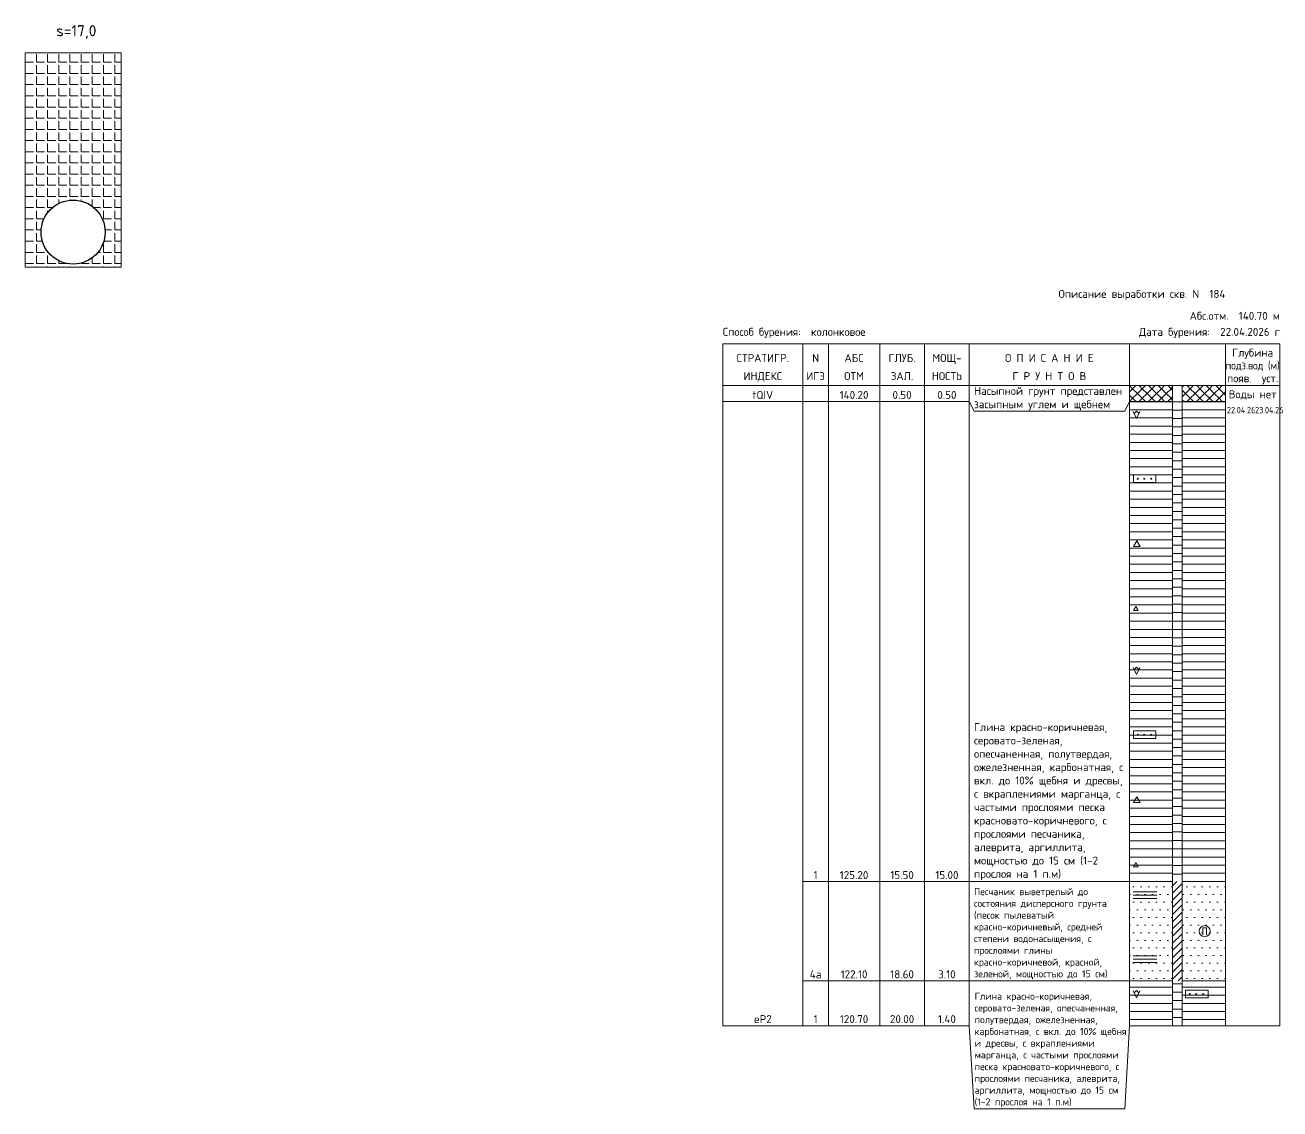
# Model space of a CAD drawing. Header units: metres. Extents: x 407396 to 516262, y -257300 to -131999.
# Drawn here: x 477072 to 516262, y -236586 to -202728 of the extents above; entities that cross this region are included whole.
import ezdxf
from ezdxf.enums import TextEntityAlignment as Align

# ---------------------------------------------------------------- set-up
doc = ezdxf.new("R2010")
doc.units = ezdxf.units.M
doc.layers.get('0').update_dxf_attribs({"lineweight": 0})
for name, color, linetype in [('Fill', 7, 'Continuous'), ('Skv', 7, 'Continuous'), ('Table', 7, 'Continuous')]:
    doc.layers.add(name, color=color, linetype=linetype)
for name, color, linetype, lineweight in [('второстепенные', 7, 'Continuous', 25), ('текст', 7, 'Continuous', 18), ('штриховка', 7, 'Continuous', 9)]:
    doc.layers.add(name, color=color, linetype=linetype, lineweight=lineweight)
doc.layers.add('помощь', color=1, linetype='Continuous', lineweight=0, plot=False)
doc.styles.add('ISOCPEUR', font='isocpeur.ttf')
pattern_1 = [(225, (-4953438.5, -313986.35), (3e-14, -300), [212.13, -212.134069]), (315, (-4953588.5, -313836.35), (300, 3e-14), [212.13, -212.134069]), (45, (-4953738.5, -313986.35), (3e-14, 300), [212.13, -212.134069]), (135, (-4953588.5, -314136.35), (-300, 3e-14), [212.13, -212.134069])]
pattern_2 = [(0, (75089.61, -319903), (6e-14, 254), [])]
pattern_3 = [(0, (75089.61, -319903), (119.0625, 238.125), [0, -238.125])]
pattern_4 = [(0, (75089.61, -319903), (6e-14, 263.525), [])]

# ---------------------------------------------------------------- blocks, each defined once
blk = doc.blocks.new('IZ18')
at = {"color": 7, "linetype": 'Continuous', "lineweight": 0, "flags": 128}
for points in [[(-0.004, 0.224), (0.093, 0.004), (0.199, 0.221)], [(0.027, 0.157), (0.1, 0.234), (0.17, 0.164)]]:
    blk.add_lwpolyline(points, dxfattribs=at)
blk = doc.blocks.new('VK12')
at = {"color": 7, "linetype": 'Continuous', "lineweight": 0, "flags": 128}
blk.add_lwpolyline([(0.007, 0.007), (0.107, 0.182), (0.208, 0.007)], close=True, dxfattribs=at)
blk = doc.blocks.new('VK13')
at = {"color": 7, "linetype": 'Continuous', "lineweight": 0}
for p, q in [((0, 0), (0.075, 0.133)), ((0, 0), (0.152, 0)), ((0.075, 0.133), (0.152, 0))]:
    blk.add_line(p, q, dxfattribs=at)
blk = doc.blocks.new('PR09')
at = {"color": 19, "linetype": 'Continuous', "lineweight": 0, "flags": 128}
blk.add_lwpolyline([(-0.002, 0.24), (0.705, 0.24), (0.705, 0), (-0.002, 0)], close=True, dxfattribs=at)
at = {"color": 7, "linetype": 'Continuous', "lineweight": 0}
for centre in [(0.135, 0.121), (0.338, 0.119), (0.555, 0.119)]:
    blk.add_circle(centre, 0.0165, dxfattribs=at)

msp = doc.modelspace()

# ---------------------------------------------------------------- hatches: boundary and pattern name
at = {"layer": 'Fill'}
h = msp.add_hatch(dxfattribs=at)
h.set_pattern_fill('GR24', color=256, scale=1000, style=0, pattern_type=2)
h.set_pattern_definition(pattern_1)
h.paths.add_polyline_path([(511561.5, -213986.35), (512911.5, -213986.35), (512911.5, -214486.35), (511561.5, -214486.35)])
h = msp.add_hatch(dxfattribs=at)
h.set_pattern_fill('GR24', color=256, scale=1000, style=0, pattern_type=2)
h.set_pattern_definition(pattern_1)
h.paths.add_polyline_path([(513211.5, -213986.35), (514561.5, -213986.35), (514561.5, -214486.35), (513211.5, -214486.35)])
at = {"layer": 'штриховка', "ltscale": 10}
h = msp.add_hatch(dxfattribs=at)
h.set_pattern_fill('ANGLE', color=256, scale=50)
h.set_pattern_definition([(0, (0, -62793.2), (0, 349.25), [254, -95.25]), (90, (0, -62793.2), (-349.25, 2e-14), [254, -95.25])])
h.paths.add_polyline_path([(480071.87, -203596.03), (477071.87, -203596.03), (477071.87, -210295.64), (480071.87, -210295.64)])
edge = h.paths.add_edge_path(flags=16)
edge.add_arc((478571.87, -209195.64), 1000, 0, 360)
at = {"layer": 'штриховка'}
h = msp.add_hatch(dxfattribs=at)
h.set_pattern_fill('ANSI31', color=256, scale=80, angle=315, style=0)
h.set_pattern_definition(pattern_2)
h.paths.add_polyline_path([(511561.5, -214486.35), (512911.5, -214486.35), (512911.5, -229486.35), (511561.5, -229486.35)])
h = msp.add_hatch(dxfattribs=at)
h.set_pattern_fill('ANSI31', color=256, scale=83, angle=315, style=0)
h.set_pattern_definition(pattern_4)
h.paths.add_polyline_path([(512911.5, -214486.35), (513211.5, -214486.35), (513211.5, -229486.35), (512911.5, -229486.35)])
h = msp.add_hatch(dxfattribs=at)
h.set_pattern_fill('ANSI31', color=256, scale=80, angle=315, style=0)
h.set_pattern_definition(pattern_2)
h.paths.add_polyline_path([(513211.5, -214486.35), (514561.5, -214486.35), (514561.5, -229486.35), (513211.5, -229486.35)])
h = msp.add_hatch(dxfattribs=at)
h.set_pattern_fill('DOTS', color=256, scale=150, style=0)
h.set_pattern_definition(pattern_3)
h.paths.add_polyline_path([(511561.5, -229486.35), (512911.5, -229486.35), (512911.5, -232586.35), (511561.5, -232586.35)])
h = msp.add_hatch(dxfattribs=at)
h.set_pattern_fill('ANSI31', color=256, scale=50, style=0)
h.set_pattern_definition([(45, (75089.61, -319902.99), (-112.2532, 112.2532), [])])
h.paths.add_polyline_path([(512911.5, -229486.35), (513211.5, -229486.35), (513211.5, -232586.35), (512911.5, -232586.35)])
h = msp.add_hatch(dxfattribs=at)
h.set_pattern_fill('DOTS', color=256, scale=150, style=0)
h.set_pattern_definition(pattern_3)
h.paths.add_polyline_path([(513211.5, -229486.35), (514561.5, -229486.35), (514561.5, -232586.35), (513211.5, -232586.35)])
h = msp.add_hatch(dxfattribs=at)
h.set_pattern_fill('ANSI31', color=256, scale=80, angle=315, style=0)
h.set_pattern_definition(pattern_2)
h.paths.add_polyline_path([(511561.5, -232586.35), (512911.5, -232586.35), (512911.5, -233986.35), (511561.5, -233986.35)])
h = msp.add_hatch(dxfattribs=at)
h.set_pattern_fill('ANSI31', color=256, scale=83, angle=315, style=0)
h.set_pattern_definition(pattern_4)
h.paths.add_polyline_path([(512911.5, -232586.35), (513211.5, -232586.35), (513211.5, -233986.35), (512911.5, -233986.35)])
h = msp.add_hatch(dxfattribs=at)
h.set_pattern_fill('ANSI31', color=256, scale=80, angle=315, style=0)
h.set_pattern_definition(pattern_2)
h.paths.add_polyline_path([(513211.5, -232586.35), (514561.5, -232586.35), (514561.5, -233986.35), (513211.5, -233986.35)])

# ---------------------------------------------------------------- linework, layer by layer
at = {"color": 7, "linetype": 'Continuous', "lineweight": 0}
for p, q in [((498861.5, -212686.35), (516261.5, -212686.35)), ((498861.5, -213986.35), (498861.5, -212686.35)), ((501361.5, -213986.35), (501361.5, -212686.35)), ((502161.5, -213986.35), (502161.5, -212686.35)), ((503761.5, -213986.35), (503761.5, -212686.35)), ((505161.5, -213986.35), (505161.5, -212686.35)), ((506561.5, -213986.35), (506561.5, -212686.35)), ((511561.5, -213986.35), (511561.5, -212686.35)), ((514561.5, -213986.35), (514561.5, -212686.35)), ((516261.5, -213986.35), (516261.5, -212686.35)), ((498861.5, -213986.35), (516261.5, -213986.35))]:
    msp.add_line(p, q, dxfattribs=at)
at = {"linetype": 'Continuous', "lineweight": 0}
for p, q in [((511681.5, -229802.68), (512416.5, -229802.68)), ((511681.5, -229907.68), (512416.5, -229907.68)), ((511681.5, -230012.68), (512416.5, -230012.68)), ((511681.5, -231802.68), (512416.5, -231802.68)), ((511681.5, -231907.68), (512416.5, -231907.68)), ((511681.5, -232012.68), (512416.5, -232012.68))]:
    msp.add_line(p, q, dxfattribs=at)
at = {"linetype": 'Continuous', "lineweight": 0, "flags": 128}
for points in [[(511684.5, -216779.68), (512391.5, -216779.68), (512391.5, -217019.68), (511684.5, -217019.68)], [(511684.5, -224779.68), (512391.5, -224779.68), (512391.5, -225019.68), (511684.5, -225019.68)]]:
    msp.add_lwpolyline(points, close=True, dxfattribs=at)
for points in [[(513850.5, -231146.35), (513850.5, -230926.62)], [(513850.5, -230926.62), (513972.57, -230926.62)], [(513972.57, -230926.62), (513972.57, -231146.35)]]:
    msp.add_lwpolyline(points, dxfattribs=at)
at = {"color": 7, "linetype": 'Continuous', "lineweight": 0}
for centre in [(511821.82, -216898.36), (512024.8, -216900.68), (512241.77, -216900.67), (511821.82, -224898.36), (512024.8, -224900.68), (512241.77, -224900.67)]:
    msp.add_circle(centre, 16.5, dxfattribs=at)
at = {"linetype": 'Continuous', "lineweight": 0}
msp.add_circle((513912.4, -231035.02), 173.29, dxfattribs=at)
at = {"layer": 'Skv', "color": 7, "linetype": 'Continuous', "lineweight": 0}
for p, q in [((511561.5, -213986.35), (512911.5, -213986.35)), ((514561.5, -213986.35), (513211.5, -213986.35)), ((511561.5, -214486.35), (512911.5, -214486.35)), ((513211.5, -214486.35), (514561.5, -214486.35)), ((511561.5, -229486.35), (512911.5, -229486.35)), ((513211.5, -229486.35), (514561.5, -229486.35)), ((511561.5, -232586.35), (512911.5, -232586.35)), ((513211.5, -232586.35), (514561.5, -232586.35)), ((511561.5, -233986.35), (512911.5, -233986.35)), ((513211.5, -233986.35), (514561.5, -233986.35))]:
    msp.add_line(p, q, dxfattribs=at)
msp.add_lwpolyline([(512911.5, -213986.35), (513211.5, -213986.35), (513211.5, -233986.35), (512911.5, -233986.35), (512911.5, -213986.35), (512911.5, -213986.35)], close=True, dxfattribs=at)
at = {"layer": 'Table', "color": 7, "linetype": 'Continuous', "lineweight": 0}
for p, q in [((498861.5, -213986.35), (498861.5, -233986.35)), ((501361.5, -213986.35), (501361.5, -233986.35)), ((502161.5, -213986.35), (502161.5, -233986.35)), ((503761.5, -213986.35), (503761.5, -233986.35)), ((505161.5, -213986.35), (505161.5, -233986.35)), ((506561.5, -213986.35), (506561.5, -233986.35)), ((511561.5, -213986.35), (511561.5, -233986.35)), ((514561.5, -213986.35), (514561.5, -233986.35)), ((516261.5, -213986.35), (516261.5, -233986.35)), ((498861.5, -214486.35), (501361.5, -214486.35)), ((501361.5, -214486.35), (502161.5, -214486.35)), ((502161.5, -214486.35), (503761.5, -214486.35)), ((503761.5, -214486.35), (505161.5, -214486.35)), ((505161.5, -214486.35), (506561.5, -214486.35)), ((506561.5, -214486.35), (506708.34, -214786.35)), ((511414.66, -214786.35), (511561.5, -214486.35)), ((506708.34, -214786.35), (511414.66, -214786.35)), ((501361.5, -229486.35), (502161.5, -229486.35)), ((502161.5, -229486.35), (503761.5, -229486.35)), ((503761.5, -229486.35), (505161.5, -229486.35)), ((505161.5, -229486.35), (506561.5, -229486.35)), ((506561.5, -229486.35), (511561.5, -229486.35)), ((501361.5, -232586.35), (502161.5, -232586.35)), ((502161.5, -232586.35), (503761.5, -232586.35)), ((503761.5, -232586.35), (505161.5, -232586.35)), ((505161.5, -232586.35), (506561.5, -232586.35)), ((506561.5, -232586.35), (511561.5, -232586.35)), ((498861.5, -233986.35), (501361.5, -233986.35)), ((501361.5, -233986.35), (502161.5, -233986.35)), ((502161.5, -233986.35), (503761.5, -233986.35)), ((503761.5, -233986.35), (505161.5, -233986.35)), ((505161.5, -233986.35), (506561.5, -233986.35)), ((506561.5, -233986.35), (506708.34, -236586.35)), ((511414.66, -236586.35), (511561.5, -233986.35)), ((514561.5, -233986.35), (516261.5, -233986.35)), ((506708.34, -236586.35), (511414.66, -236586.35))]:
    msp.add_line(p, q, dxfattribs=at)
at = {"layer": 'второстепенные'}
msp.add_circle((478571.87, -209195.64), 1000, dxfattribs=at)
at = {"layer": 'помощь', "ltscale": 10}
msp.add_lwpolyline([(477071.87, -210295.64), (480071.87, -210295.64), (480071.87, -203596.03), (477071.87, -203596.03)], close=True, dxfattribs=at)

# ---------------------------------------------------------------- block references
at = {"layer": 'Skv', "xscale": 1000, "yscale": 1000, "zscale": 1000}
for name, p in [('IZ18', (511686.5, -215019.68)), ('VK12', (511686.5, -219019.68)), ('VK13', (511686.5, -221019.68)), ('IZ18', (511686.5, -223019.68)), ('VK12', (511686.5, -227019.68)), ('VK13', (511686.5, -229019.68)), ('IZ18', (511686.5, -233119.69)), ('PR09', (513311.5, -233119.69))]:
    msp.add_blockref(name, p, dxfattribs=at)

# ---------------------------------------------------------------- texts
at = {"layer": 'текст', "lineweight": 25, "style": 'ISOCPEUR'}
for s, p in [('Описание выработки скв. N  184', (514561.5, -211250.92)), ('Абс.отм.  140.70 м', (516261.5, -211936.35)), ('Дата бурения:  22.04.2026 г', (516261.5, -212436.35))]:
    msp.add_text(s, height=250, dxfattribs=at).set_placement(p, align=Align.RIGHT)
msp.add_text('Способ бурения:  колонковое', height=250, dxfattribs=at).set_placement((498861.5, -212436.35))
for s, p in [('СТРАТИГР.', (500111.5, -213253.02)), ('N', (501761.5, -213253.02)), ('АБС', (502961.5, -213253.02)), ('ГЛУБ.', (504461.5, -213253.02)), ('МОЩ-', (505861.5, -213253.02)), ('О П И С А Н И Е', (509061.5, -213253.02)), ('Глубина', (515411.5, -213086.35)), ('ИНДЕКС', (500111.5, -213819.68)), ('ИГЭ', (501761.5, -213819.68)), ('ОТМ', (502961.5, -213819.68)), ('ЗАЛ.', (504461.5, -213819.68)), ('НОСТЬ', (505861.5, -213819.68)), ('Г Р У Н Т О В', (509061.5, -213819.68)), ('появ.  уст.', (515411.5, -213886.35)), ('tQIV', (500111.5, -214406.35)), ('140.20', (502961.5, -214406.35)), ('0.50', (504461.5, -214406.35)), ('0.50', (505861.5, -214406.35)), ('Воды нет', (515411.5, -214386.35)), ('1', (501761.5, -229406.35)), ('125.20', (502961.5, -229406.35)), ('15.50', (504461.5, -229406.35)), ('15.00', (505861.5, -229406.35)), ('4а', (501761.5, -232506.35)), ('122.10', (502961.5, -232506.35)), ('18.60', (504461.5, -232506.35)), ('3.10', (505861.5, -232506.35)), ('eP2', (500111.5, -233906.35)), ('1', (501761.5, -233906.35)), ('120.70', (502961.5, -233906.35)), ('20.00', (504461.5, -233906.35)), ('1.40', (505861.5, -233906.35))]:
    msp.add_text(s, height=250, dxfattribs=at).set_placement(p, align=Align.CENTER)
at = {"layer": 'текст', "lineweight": 25, "style": 'ISOCPEUR', "width": 0.9}
msp.add_text('подз.вод (м)', height=250, dxfattribs=at).set_placement((515411.5, -213486.35), align=Align.CENTER)
at = {"layer": 'текст', "lineweight": 25, "style": 'ISOCPEUR', "width": 0.8}
for s, p in [('22.04.26', (514606.46, -214856.84)), ('23.04.26', (515484, -214856.58))]:
    msp.add_text(s, height=200, dxfattribs=at).set_placement(p)
at = {"layer": 'текст', "style": 'ISOCPEUR'}
for s, insert, char_height, width, attachment_point in [('\\pxqc;s=17,0', (478670.68, -202943.89), 350, 6037.8679, 5), ('Насыпной грунт представлен засыпным углем и щебнем', (506708.34, -214766.35), 250, 4830, 7), ('Глина красно-коричневая, серовато-зеленая, опесчаненная, полутвердая, ожелезненная, карбонатная, с вкл. до 10% щебня и дресвы, с вкраплениями марганца, с частыми прослоями песка красновато-коричневого, с прослоями песчаника, алеврита, аргиллита, мощностью до 15 см (1-2 прослоя на 1 п.м)', (506708.34, -229436.35), 250, 4830, 7), ('Песчаник выветрелый до состояния дисперсного грунта (песок пылеватый красно-коричневый, средней степени водонасыщения, с прослоями глины красно-коричневой, красной, зеленой, мощностью до 15 см)', (506708.34, -232536.35), 220, 4830, 7), ('Глина красно-коричневая, серовато-зеленая, опесчаненная, полутвердая, ожелезненная, карбонатная, с вкл. до 10% щебня и дресвы, с вкраплениями марганца, с частыми прослоями песка красновато-коричневого, с прослоями песчаника, алеврита, аргиллита, мощностью до 15 см (1-2 прослоя на 1 п.м)', (506728.34, -236536.35), 220, 4751.1305, 7)]:
    msp.add_mtext(s, dxfattribs=dict(at, insert=insert, char_height=char_height, width=width, attachment_point=attachment_point))

doc.saveas('drawing.dxf')
